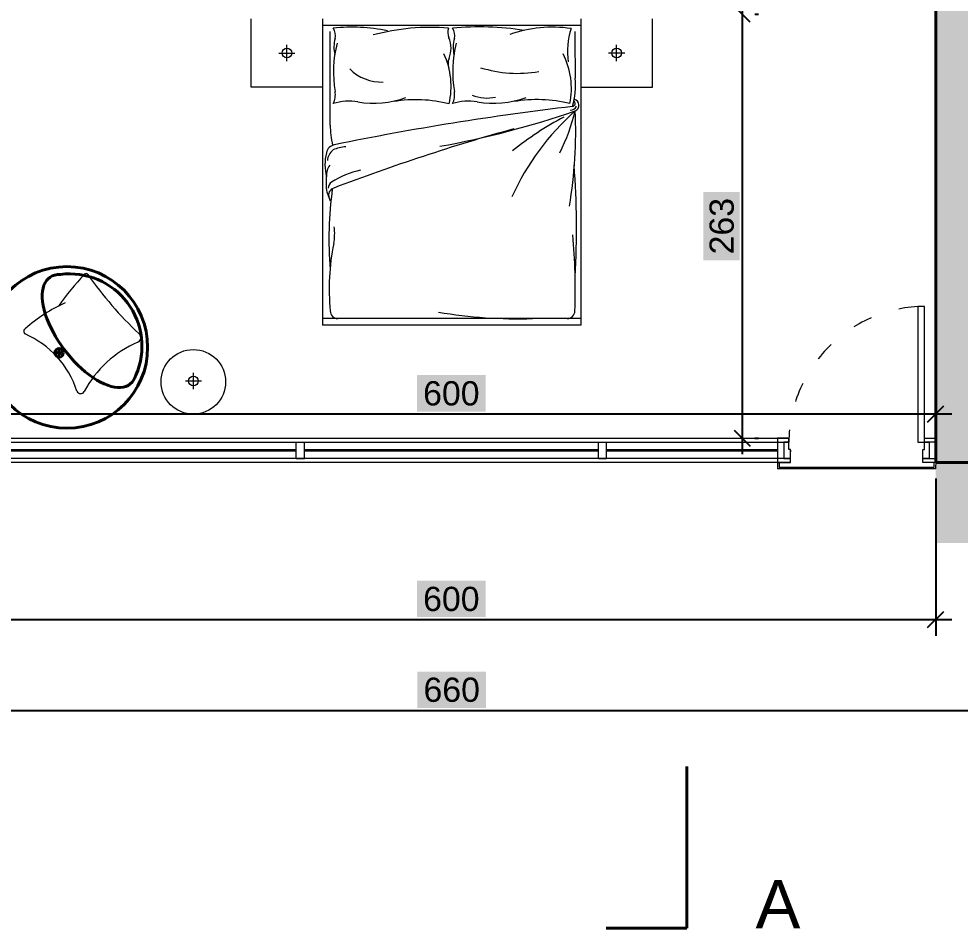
# Model space of a CAD drawing. Header units: inches. Extents: x 4350 to 28384, y -6772 to 993.
# Drawn here: x 24284 to 24867, y -4525 to -3962 of the extents above; entities that cross this region are included whole.
import ezdxf

# ---------------------------------------------------------------- set-up
doc = ezdxf.new("R2010")
doc.units = ezdxf.units.IN
doc.header["$MEASUREMENT"] = 0
doc.linetypes.add('ACAD_ISO03W100', pattern=[30, 12, -18])
for name, color, linetype, lineweight in [('ARREDAMENTO', 2, 'Continuous', 18), ('INFISSI', 4, 'Continuous', 18), ('MURATURA_section_wall', 7, 'Continuous', 40), ('QUOTE', 3, 'Continuous', 9)]:
    doc.layers.add(name, color=color, linetype=linetype, lineweight=lineweight)
doc.styles.get("Standard").update_dxf_attribs({"font": 'arial.ttf'})
doc.dimstyles.new('ook', dxfattribs={"dimtxt": 15, "dimasz": 10, "dimexe": 10, "dimexo": 10, "dimgap": 5, "dimtad": 1, "dimtoh": 1, "dimdec": 0, "dimzin": 0, "dimdsep": 46, "dimtxsty": 'Standard', "dimblk": 'OBLIQUE', "dimcen": 0.09, "dimdle": 10, "dimadec": 0, "dimazin": 0, "dimtfac": 1, "dimtdec": 0, "dimtofl": 0, "dimtmove": 0, "dimatfit": 3, "dimldrblk": 'OBLIQUE', "dimfxl": 1, "dimtfill": 2, "dimtfillclr": 1, "dimtolj": 1, "dimtzin": 0, "dimarcsym": 0})

# ---------------------------------------------------------------- blocks, each defined once
blk = doc.blocks.new('bidet')
at = {"layer": 'ARREDAMENTO'}
for p, q in [((18891.87, 11670.97), (18889.88, 11673.21)), ((18891.87, 11670.97), (18894.11, 11672.96)), ((18907.96, 11675.67), (18893.13, 11669.55)), ((18908.24, 11675.74), (18893.98, 11668.6)), ((18885.23, 11655.26), (18893.98, 11668.6)), ((18893.13, 11669.55), (18885.34, 11655.54)), ((18891.87, 11670.97), (18889.63, 11668.98)), ((18891.87, 11670.97), (18893.13, 11669.55))]:
    blk.add_line(p, q, dxfattribs=at)
for points in [[(18908.52, 11673.07), (18887.85, 11654.67, -0.353669), (18885.34, 11654.55, -0.060433), (18863.9, 11674.65, -0.07695), (18858.68, 11682.73, -0.086815), (18856.59, 11691.01, -0.105749), (18857.72, 11699.18, -0.125559), (18861.62, 11704.96, -0.125559), (18867.81, 11708.16, -0.105749), (18876.05, 11708.33, -0.086815), (18884.04, 11705.3, -0.07695), (18891.46, 11699.18, -0.060433), (18908.93, 11675.55, -0.353669)], [(18887, 11696.75, 0.075445), (18881.47, 11701.34, 0.085783), (18875.58, 11703.63, 0.10607), (18869.49, 11703.56, 0.126822), (18864.94, 11701.22, 0.126822), (18862.09, 11696.98, 0.10607), (18861.32, 11690.94, 0.085783), (18862.91, 11684.82, 0.075445), (18866.83, 11678.8, 0.075445), (18872.35, 11674.22, 0.085783), (18878.24, 11671.92, 0.10607), (18884.33, 11671.99, 0.126822), (18888.88, 11674.33, 0.126822), (18891.73, 11678.58, 0.10607), (18892.5, 11684.62, 0.085783), (18890.91, 11690.74, 0.075445)]]:
    blk.add_lwpolyline(points, format="xyb", close=True, dxfattribs=at)
for centre, radius in [((18884.89, 11678.81), 2.3), ((18884.89, 11678.81), 1.5), ((18891.87, 11670.97), 1.75)]:
    blk.add_circle(centre, radius, dxfattribs=at)
for centre, start, end in [((18908.34, 11674.75), 53.2036, 112.5022), ((18886.21, 11655.05), 150.83966, 210.13826)]:
    blk.add_arc(centre, 1, start, end, dxfattribs=at)
at = {"layer": 'ARREDAMENTO', "flags": 9}
blk.add_attdef('COPYRIGHT', (18899.52, 11662.38), '', height=0.0001, rotation=131.67093, dxfattribs=at)
blk = doc.blocks.new('_Oblique')
at = {"color": 0, "linetype": 'ByBlock', "lineweight": -2}
blk.add_line((-0.5, -0.5), (0.5, 0.5), dxfattribs=at)
blk = doc.blocks.new('*D34')
at = {"layer": 'Defpoints', "color": 0, "transparency": 16777216}
for p in [(24222.25, -4286.48), (24882.69, -4286.48), (24882.69, -4390.17)]:
    blk.add_point(p, dxfattribs=at)
at = {"layer": 'QUOTE', "color": 0, "lineweight": -2, "transparency": 16777216}
for p, q in [((24222.25, -4296.48), (24222.25, -4400.17)), ((24882.69, -4296.48), (24882.69, -4400.17)), ((24212.25, -4390.17), (24892.69, -4390.17))]:
    blk.add_line(p, q, dxfattribs=at)
at = {"layer": 'QUOTE', "color": 0, "lineweight": -2, "transparency": 16777216, "xscale": 10, "yscale": 10, "zscale": 10, "rotation": 180}
blk.add_blockref('_Oblique', (24222.25, -4390.17), dxfattribs=at)
at = {"layer": 'QUOTE', "color": 0, "lineweight": -2, "transparency": 16777216, "xscale": 10, "yscale": 10, "zscale": 10}
blk.add_blockref('_Oblique', (24882.69, -4390.17), dxfattribs=at)
at = {"layer": 'QUOTE', "color": 0, "transparency": 16777216, "insert": (24552.47, -4377.51), "char_height": 15, "attachment_point": 5, "bg_fill": 1, "box_fill_scale": 1.25, "bg_fill_color": 1, "bg_fill_transparency": 0}
blk.add_mtext('\\A1;660', dxfattribs=at)
blk = doc.blocks.new('*D43')
at = {"layer": 'Defpoints', "color": 0, "transparency": 16777216}
for p in [(24252.25, -4236.65), (24852.25, -4236.65), (24852.25, -4333.93)]:
    blk.add_point(p, dxfattribs=at)
at = {"layer": 'QUOTE', "color": 0, "lineweight": -2, "transparency": 16777216}
for p, q in [((24252.25, -4246.65), (24252.25, -4343.93)), ((24852.25, -4246.65), (24852.25, -4343.93)), ((24242.25, -4333.93), (24862.25, -4333.93))]:
    blk.add_line(p, q, dxfattribs=at)
at = {"layer": 'QUOTE', "color": 0, "lineweight": -2, "transparency": 16777216, "xscale": 10, "yscale": 10, "zscale": 10, "rotation": 180}
blk.add_blockref('_Oblique', (24252.25, -4333.93), dxfattribs=at)
at = {"layer": 'QUOTE', "color": 0, "lineweight": -2, "transparency": 16777216, "xscale": 10, "yscale": 10, "zscale": 10}
blk.add_blockref('_Oblique', (24852.25, -4333.93), dxfattribs=at)
at = {"layer": 'QUOTE', "color": 0, "transparency": 16777216, "insert": (24552.25, -4321.28), "char_height": 15, "attachment_point": 5, "bg_fill": 1, "box_fill_scale": 1.25, "bg_fill_color": 1, "bg_fill_transparency": 0}
blk.add_mtext('\\A1;600', dxfattribs=at)
blk = doc.blocks.new('*D63')
at = {"layer": 'Defpoints', "color": 0, "transparency": 16777216}
for p in [(24730.26, -3959.12), (24730.26, -4221.65), (24732.43, -4221.65)]:
    blk.add_point(p, dxfattribs=at)
at = {"layer": 'QUOTE', "color": 0, "lineweight": -2, "transparency": 16777216}
for p, q in [((24732.43, -3949.12), (24732.43, -4231.65)), ((24740.26, -3959.12), (24742.43, -3959.12)), ((24740.26, -4221.65), (24742.43, -4221.65))]:
    blk.add_line(p, q, dxfattribs=at)
at = {"layer": 'QUOTE', "color": 0, "lineweight": -2, "transparency": 16777216, "xscale": 10, "yscale": 10, "zscale": 10}
for p, rotation in [((24732.43, -3959.12), 90), ((24732.43, -4221.65), 270)]:
    blk.add_blockref('_Oblique', p, dxfattribs=dict(at, rotation=rotation))
at = {"layer": 'QUOTE', "color": 0, "transparency": 16777216, "insert": (24719.77, -4090.38), "char_height": 15, "attachment_point": 5, "rotation": 90, "bg_fill": 1, "box_fill_scale": 1.25, "bg_fill_color": 1, "bg_fill_transparency": 0}
blk.add_mtext('\\A1;263', dxfattribs=at)
blk = doc.blocks.new('*D64')
at = {"layer": 'Defpoints', "color": 0, "transparency": 16777216}
for p in [(24852.25, -4206.65), (24852.25, -4206.65), (24252.25, -4225.2)]:
    blk.add_point(p, dxfattribs=at)
at = {"layer": 'QUOTE', "color": 0, "lineweight": -2, "transparency": 16777216}
for p, q in [((24252.25, -4215.2), (24252.25, -4196.65)), ((24242.25, -4206.65), (24862.25, -4206.65))]:
    blk.add_line(p, q, dxfattribs=at)
at = {"layer": 'QUOTE', "color": 0, "lineweight": -2, "transparency": 16777216, "xscale": 10, "yscale": 10, "zscale": 10, "rotation": 180}
blk.add_blockref('_Oblique', (24252.25, -4206.65), dxfattribs=at)
at = {"layer": 'QUOTE', "color": 0, "lineweight": -2, "transparency": 16777216, "xscale": 10, "yscale": 10, "zscale": 10}
blk.add_blockref('_Oblique', (24852.25, -4206.65), dxfattribs=at)
at = {"layer": 'QUOTE', "color": 0, "transparency": 16777216, "insert": (24552.25, -4193.99), "char_height": 15, "attachment_point": 5, "bg_fill": 1, "box_fill_scale": 1.25, "bg_fill_color": 1, "bg_fill_transparency": 0}
blk.add_mtext('\\A1;600', dxfattribs=at)

msp = doc.modelspace()

# ---------------------------------------------------------------- hatches: boundary and pattern name
at = {"layer": 'MURATURA_section_wall'}
h = msp.add_hatch(color=256, dxfattribs=at)
h.dxf.hatch_style = 1
h.paths.add_polyline_path([(24882.76, -3591.43), (24852.25, -3591.43), (24852.25, -3856.65), (24852.25, -3956.38), (24852.76, -3956.38), (24852.76, -3957.38), (24852.25, -4206.65), (24852.25, -4286.65), (24882.25, -4286.65), (24882.25, -4226.65)])

# ---------------------------------------------------------------- linework, layer by layer
at = {"layer": 'ARREDAMENTO'}
for p, q in [((24852.25, -3906.37), (24852.25, -4099.81)), ((24428.27, -4004.36), (24428.27, -3962)), ((24472.51, -3962), (24472.51, -4151.65)), ((24632.51, -3962), (24632.51, -4151.65)), ((24676.74, -4004.36), (24676.74, -3962)), ((24632.51, -3966.05), (24472.51, -3966.05)), ((24477.21, -4027.75), (24477.21, -3969.82)), ((24450.39, -3988.18), (24450.39, -3978.18)), ((24654.62, -3988.18), (24654.62, -3978.18)), ((24445.39, -3983.18), (24453.39, -3983.18)), ((24453.39, -3983.18), (24455.39, -3983.18)), ((24651.62, -3983.18), (24649.62, -3983.18)), ((24659.62, -3983.18), (24651.62, -3983.18)), ((24472.51, -4004.36), (24428.27, -4004.36)), ((24632.51, -4004.36), (24676.74, -4004.36)), ((24474.86, -4067.53), (24474.86, -4058.3)), ((24475.15, -4069.16), (24477.21, -4074.75)), ((24632.51, -4147.6), (24472.51, -4147.6)), ((24632.51, -4151.65), (24472.51, -4151.65)), ((24387.51, -4186.21), (24395.51, -4186.21)), ((24392.51, -4191.21), (24392.51, -4181.21)), ((24395.51, -4186.21), (24397.51, -4186.21)), ((24754.28, -4236.65), (24754.28, -4240.65)), ((24754.28, -4236.65), (24755.28, -4236.65)), ((24755.28, -4236.65), (24755.28, -4239.65)), ((24851.22, -4239.65), (24851.22, -4236.65)), ((24852.25, -4236.65), (24852.22, -4239.65)), ((24852.22, -4240.65), (24754.28, -4240.65)), ((24755.28, -4239.65), (24851.22, -4239.65)), ((24852.22, -4240.65), (24851.22, -4240.65)), ((24852.22, -4239.65), (24852.22, -4240.65)), ((24852.22, -4239.65), (24852.22, -4240.65))]:
    msp.add_line(p, q, dxfattribs=at)
for centre in [(24450.39, -3983.18), (24654.62, -3983.18), (24392.51, -4186.21)]:
    msp.add_circle(centre, 3, dxfattribs=at)
at = {"layer": 'ARREDAMENTO', "linetype": 'ByBlock'}
msp.add_circle((24392.44, -4186.76), 20, dxfattribs=at)
at = {"layer": 'ARREDAMENTO'}
for centre, radius, start, end in [((24491.07, -4067.45), 100.3, 77.57525, 96.85864), ((24472.98, -3972.25), 7.52, 344.80123, 35.62124), ((24539.4, -4103.96), 136.67, 85.31803, 105.10752), ((24557.75, -3970.6), 7.75, 158.28762, 204.21227), ((24570.23, -4141.05), 174.03, 81.05865, 95.69054), ((24546.87, -3972.25), 7.52, 344.80123, 35.62124), ((24614.99, -4048.96), 81.77, 81.98537, 108.97076), ((24672.79, -3982.35), 48.57, 162.80093, 187.53892), ((25929.11, -3971.85), 1300.37, 179.91037, 181.1885), ((24500.3, -3979.67), 20.79, 164.80123, 192.68804), ((24536.18, -3980.3), 15.91, 337.11917, 24.21227), ((24574.19, -3979.67), 20.79, 164.80123, 192.68804), ((24551.43, -3994.94), 72.21, 165.74005, 189.62888), ((24625.32, -3994.94), 72.21, 165.74005, 189.62888), ((24504.09, -4003.92), 48.02, 347.01381, 24.88205), ((24558.28, -3989.63), 8.08, 157.11917, 200.98391), ((24578.82, -4005.17), 47.79, 348.71088, 26.66813), ((24508.94, -3973.46), 27.71, 224.99017, 272.17052), ((24593.52, -3917.81), 77.95, 252.7298, 279.56797), ((24580.71, -4003), 48.49, 344.14429, 4.94463), ((24468.32, -4009.04), 12.08, 333.03506, 9.62888), ((24504.12, -3954.62), 59.6, 260.60741, 289.64407), ((24542.21, -4009.04), 12.08, 333.03506, 9.62888), ((24574.32, -3986.91), 24.16, 247.61749, 282.85197), ((24578.15, -3952.77), 61.45, 260.74993, 289.3428), ((24489.04, -4045.79), 32.81, 80.60741, 107.64024), ((24836.44, -5788.66), 1784.7, 96.72799, 101.52297), ((24530.34, -4093.58), 81.51, 75.40269, 99.67342), ((24562.92, -4045.79), 32.81, 80.60741, 107.64024), ((24605.31, -4095.65), 83.65, 75.89915, 99.85617), ((24626.17, -4014.58), 3.89, 265.50112, 337.39481), ((24626.95, -4014.33), 1.97, 281.8744, 50.60422), ((24627.31, -4015.51), 3.9, 296.06182, 73.69952), ((24443.41, -3480.07), 570.01, 280.27204, 289.00313), ((24734.16, -4137.66), 158.53, 131.54675, 155.61673), ((24714.77, -4197.95), 198.22, 117.91437, 128.96241), ((24502.18, -3986.94), 130.83, 333.69042, 345.81061), ((24347.19, -4031.35), 282.09, 350.49059, 2.50593), ((24537, -4026.94), 59.79, 180.76871, 192.91096), ((24937.55, -5272.11), 1289.47, 105.59201, 110.81317), ((24481.26, -4046.38), 6.59, 101.61314, 167.11731), ((24507.44, -4052.37), 33.45, 167.11731, 193.07135), ((24484.98, -4050.59), 9.53, 129.40159, 175.3151), ((24488.25, -4063.24), 22.09, 93.536, 114.96614), ((24484.99, -4058.9), 10.15, 142.2698, 183.39831), ((24509.5, -4113.58), 59.44, 103.13487, 121.98877), ((24105.39, -4091.99), 524.41, 356.77702, 4.3028), ((24480.14, -4066.76), 4.18, 120.7024, 180.9899), ((24479.57, -4067.53), 4.71, 180, 200.2459), ((24479.57, -4067.53), 4.71, 180, 200.2459), ((24480.93, -4071.23), 4.71, 109.32758, 200.2459), ((24701.79, -4098.06), 225.38, 172.12353, 184.82472), ((24448.62, -4094.95), 31.38, 348.65747, 7.52533), ((24287.3, -4128.43), 341.74, 357.5735, 5.48735), ((24620.59, -4129.44), 144.01, 168.65747, 185.36104), ((24466.93, -4253.33), 194.59, 136.87319, 144.32287), ((24325.99, -4120.96), 1.27, 29.43392, 148.8328), ((24523.37, -3982.51), 239.84, 215.07701, 226.64169), ((24354.44, -4228.27), 99.49, 114.59212, 131.53249), ((24481.92, -4142.9), 4.71, 180, 270), ((24593.7, -3847.47), 300.26, 260.51685, 271.6934), ((24624.04, -4142.9), 4.71, 270, 360), ((24289.34, -4155.54), 1.94, 116.34535, 235.45184), ((24356.89, -4159.4), 3.1, 292.99616, 54.01029), ((24265.09, -4210.44), 58.11, 17.97029, 66.53), ((24384.32, -4224.03), 67.11, 112.99616, 152.30939), ((24322.72, -4191.47), 2.57, 204.01537, 327.65516)]:
    msp.add_arc(centre, radius, start, end, dxfattribs=at)
at = {"layer": 'INFISSI', "linetype": 'ByBlock'}
for p, q in [((24271.73, -4221.65), (24761.32, -4221.65)), ((24845.28, -4221.65), (24852.25, -4221.65)), ((24762.26, -4236.65), (24271.73, -4236.65))]:
    msp.add_line(p, q, dxfattribs=at)
at = {"layer": 'INFISSI'}
for p, q in [((24271.73, -4224.15), (24761.26, -4224.15)), ((24456.22, -4234.15), (24456.22, -4224.15)), ((24461.22, -4234.15), (24461.22, -4224.15)), ((24643.3, -4234.15), (24643.3, -4224.15)), ((24648.3, -4234.15), (24648.3, -4224.15)), ((24754.28, -4224.02), (24754.28, -4234.15)), ((24276.73, -4228.65), (24456.22, -4228.65)), ((24456.22, -4229.65), (24276.73, -4229.65)), ((24461.22, -4228.65), (24643.3, -4228.65)), ((24643.3, -4229.65), (24461.22, -4229.65)), ((24648.3, -4228.65), (24754.28, -4228.65)), ((24754.28, -4229.65), (24648.3, -4229.65)), ((24762.25, -4229.15), (24762.25, -4230.15)), ((24852.25, -4229.15), (24852.25, -4234.15)), ((24754.28, -4234.15), (24271.73, -4234.15)), ((24456.22, -4234.15), (24461.22, -4234.15)), ((24643.3, -4234.15), (24648.3, -4234.15))]:
    msp.add_line(p, q, dxfattribs=at)
for points in [[(24845.28, -4224.15), (24845.28, -4140.15), (24841.28, -4140.15), (24841.28, -4224.15)], [(24761.26, -4224.15), (24761.26, -4221.65), (24754.28, -4221.65), (24754.28, -4224.15)], [(24762.26, -4234.15), (24762.26, -4228.65), (24761.26, -4228.65), (24761.26, -4224.15), (24758.26, -4224.15), (24758.26, -4234.15)], [(24844.28, -4234.15), (24844.28, -4228.65), (24845.28, -4228.65), (24845.28, -4224.15), (24848.28, -4224.15), (24848.28, -4234.15)], [(24845.28, -4224.15), (24845.28, -4221.65), (24852.25, -4221.65), (24852.25, -4224.15)], [(24762.26, -4236.65), (24762.26, -4234.15), (24754.28, -4234.15), (24754.28, -4236.65)], [(24844.28, -4236.65), (24844.28, -4234.15), (24852.25, -4234.15), (24852.25, -4236.65)]]:
    msp.add_lwpolyline(points, close=True, dxfattribs=at)
at = {"layer": 'INFISSI', "linetype": 'ACAD_ISO03W100'}
msp.add_arc((24846.37, -4225.12), 85.12, 93.43306, 179.34806, dxfattribs=at)
at = {"layer": 'MURATURA_section_wall'}
for p, q in [((24852.25, -3819.52), (24852.25, -4206.65)), ((24852.25, -4236.65), (24852.25, -4206.65)), ((24852.25, -4236.65), (24882.25, -4236.65)), ((24698.1, -4525.04), (24698.1, -4425.04)), ((24698.1, -4525.04), (24648.1, -4525.04))]:
    msp.add_line(p, q, dxfattribs=at)
for centre, radius in [((24314.16, -4165.44), 50), ((24309.29, -4168.8), 2.62)]:
    msp.add_circle(centre, radius, dxfattribs=at)
at = {"layer": 'MURATURA_section_wall', "linetype": 'ACAD_ISO03W100'}
msp.add_circle((24309.29, -4168.8), 0.939, dxfattribs=at)
at = {"layer": 'MURATURA_section_wall'}
msp.add_arc((24315.79, -4164.73), 44.82, 336.5349, 97.2398, dxfattribs=at)
at = {"layer": 'MURATURA_section_wall', "extrusion": (0, 0, -1)}
msp.add_ellipse((24328.23, -4155.25), major_axis=(24.96, -32.94), ratio=0.47203, start_param=5.951977, end_param=9.77584, dxfattribs=at)

# ---------------------------------------------------------------- block references
at = {"layer": 'ARREDAMENTO', "rotation": 318.1985267249021}
msp.add_blockref('bidet', (2542.05, -50.32), dxfattribs=at)

# ---------------------------------------------------------------- texts
at = {"layer": 'MURATURA_section_wall'}
msp.add_text('A', height=29.74, rotation=360, dxfattribs=at).set_placement((24740.69, -4525.04))

# ---------------------------------------------------------------- dimensions: what is measured, and where the dimension line sits
at = {"layer": 'QUOTE'}
dim = msp.add_linear_dim(base=(24732.43, -4221.65), p1=(24730.26, -3959.12), p2=(24730.26, -4221.65), angle=90, dimstyle='ook', dxfattribs=at)
dim.commit()
dim.dimension.update_dxf_attribs({"geometry": '*D63', "text_midpoint": (24719.77, -4090.38)})
for base, p1, p2, picture, middle in [((24852.25, -4206.65), (24252.25, -4225.2), (24852.25, -4206.65), '*D64', (24552.25, -4193.99)), ((24852.25, -4333.93), (24252.25, -4236.65), (24852.25, -4236.65), '*D43', (24552.25, -4321.28)), ((24882.69, -4390.17), (24222.25, -4286.48), (24882.69, -4286.48), '*D34', (24552.47, -4377.51))]:
    dim = msp.add_linear_dim(base=base, p1=p1, p2=p2, dimstyle='ook', dxfattribs=at)
    dim.commit()
    dim.dimension.update_dxf_attribs({"geometry": picture, "text_midpoint": middle})

doc.saveas('drawing.dxf')
